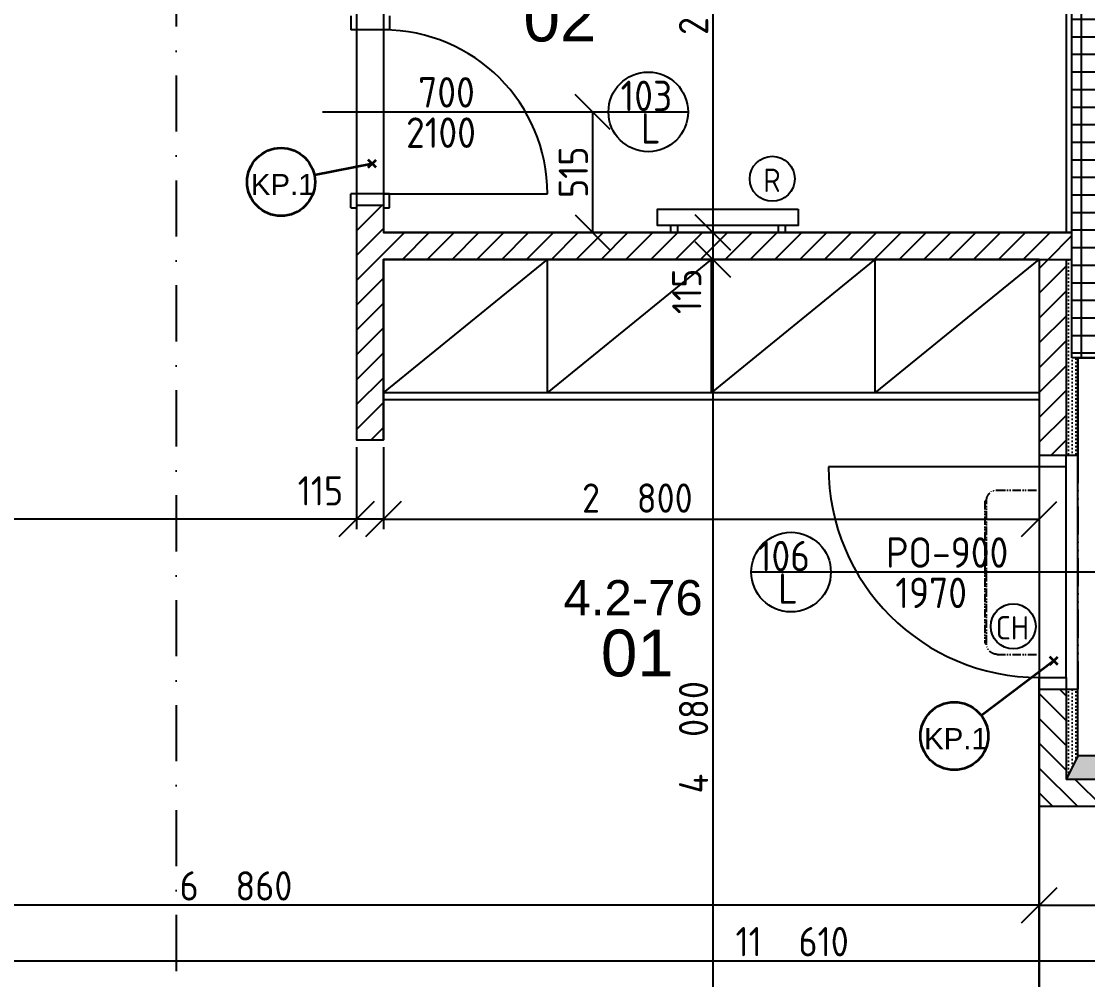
# Model space of a CAD drawing. Extents: x 4511820 to 5180432, y -1526536 to -944957.
# Drawn here: x 4984774 to 4989328, y -1074423 to -1070331 of the extents above; entities that cross this region are included whole.
import ezdxf

# ---------------------------------------------------------------- set-up
doc = ezdxf.new("R2010")
doc.units = 0
doc.header["$MEASUREMENT"] = 0
doc.linetypes.add('ACAD_ISO12W100', pattern=[22, 12, -3, 0.5, -3, 0.5, -3])
doc.linetypes.add('BODKOCIARKOVANA_3', pattern=[5.6, 3, -1.3, 0, -1.3])
doc.layers.get('0').update_dxf_attribs({"linetype": 'CONTINUOUS'})
doc.layers.get('Defpoints').update_dxf_attribs({"color": 61, "linetype": 'CONTINUOUS'})
for name, color, linetype in [('DVERE', 45, 'CONTINUOUS'), ('KÓTY', 4, 'CONTINUOUS'), ('MÚRY', 1, 'CONTINUOUS'), ('osi', 253, 'CONTINUOUS'), ('Plochy', 41, 'CONTINUOUS'), ('POPIS', 7, 'CONTINUOUS'), ('TENKÁ', 7, 'CONTINUOUS'), ('Z-Kúrenie', 101, 'CONTINUOUS'), ('ZARIADENIE', 47, 'CONTINUOUS'), ('ZZ-chladenie', 133, 'CONTINUOUS'), ('ŠRAFY', 82, 'CONTINUOUS')]:
    doc.layers.add(name, color=color, linetype=linetype)
doc.layers.add('preklady', color=74, linetype='CONTINUOUS', lineweight=35)
doc.styles.add('ARIAL', font='arial.ttf')
doc.styles.add('STYLE1', font='isocp.shx')
doc.dimstyles.new('STANDARD-50', dxfattribs={"dimtxt": 125, "dimasz": 150, "dimexe": 10, "dimexo": 200, "dimgap": 20, "dimtad": 1, "dimdsep": 46, "dimlunit": 6, "dimtxsty": 'STYLE1', "dimblk1": 'OBLIQUE', "dimblk2": 'OBLIQUE', "dimsah": 1, "dimcen": 2.5, "dimse1": 1, "dimse2": 1, "dimadec": 0, "dimazin": 0, "dimtfac": 1, "dimtmove": 1, "dimatfit": 3, "dimldrblk": 'OBLIQUE', "dimfxl": 1, "dimtolj": 1, "dimtzin": 0, "dimarcsym": 0})
pattern_1 = [(45, (515270.5, 400718.02), (-53.0330086, 53.0330086), [])]
pattern_2 = [(90, (-71441.844, -23850), (-15.625, 7.8125), [0, -15.625])]

# ---------------------------------------------------------------- blocks, each defined once
blk = doc.blocks.new('_OBLIQUE')
at = {"color": 0, "linetype": 'ByBlock'}
blk.add_line((-0.5, -0.5), (0.5, 0.5), dxfattribs=at)
blk = doc.blocks.new('*D20837')
at = {"layer": 'Defpoints', "color": 0}
for p in [(4986206, -1069633.2), (4983607.5, -1072118.2), (4986206, -1072118.2)]:
    blk.add_point(p, dxfattribs=at)
at = {"layer": 'KÓTY', "color": 0, "lineweight": -2}
blk.add_line((4983607.5, -1069633.2), (4983607.5, -1072118.2), dxfattribs=at)
at = {"layer": 'KÓTY', "color": 0, "linetype": 'ByBlock', "lineweight": -2, "xscale": 150, "yscale": 150, "zscale": 150}
for p, rotation in [((4983607.5, -1069633.2), 90), ((4983607.5, -1072118.2), 270)]:
    blk.add_blockref('_OBLIQUE', p, dxfattribs=dict(at, rotation=rotation))
at = {"layer": 'KÓTY', "color": 0, "insert": (4983525, -1070875.7), "char_height": 125, "attachment_point": 5, "rotation": 90, "style": 'STYLE1'}
blk.add_mtext('\\A1;2ﾠ485', dxfattribs=at)
blk = doc.blocks.new('*D20838')
at = {"layer": 'Defpoints', "color": 0}
for p in [(4986206, -1072118.2), (4983607.5, -1075428.2), (4986206, -1075428.2)]:
    blk.add_point(p, dxfattribs=at)
at = {"layer": 'KÓTY', "color": 0, "lineweight": -2}
blk.add_line((4983607.5, -1072118.2), (4983607.5, -1075428.2), dxfattribs=at)
at = {"layer": 'KÓTY', "color": 0, "linetype": 'ByBlock', "lineweight": -2, "xscale": 150, "yscale": 150, "zscale": 150}
for p, rotation in [((4983607.5, -1072118.2), 90), ((4983607.5, -1075428.2), 270)]:
    blk.add_blockref('_OBLIQUE', p, dxfattribs=dict(at, rotation=rotation))
at = {"layer": 'KÓTY', "color": 0, "insert": (4983525, -1073773.2), "char_height": 125, "attachment_point": 5, "rotation": 90, "style": 'STYLE1'}
blk.add_mtext('\\A1;3ﾠ310', dxfattribs=at)
blk = doc.blocks.new('*D20865')
at = {"layer": 'Defpoints', "color": 0}
for p in [(4987856, -1069118.2), (4987727.5, -1071233.2), (4987791, -1071233.2)]:
    blk.add_point(p, dxfattribs=at)
at = {"layer": 'KÓTY', "color": 0, "lineweight": -2}
blk.add_line((4987727.5, -1069118.2), (4987727.5, -1071233.2), dxfattribs=at)
at = {"layer": 'KÓTY', "color": 0, "linetype": 'ByBlock', "lineweight": -2, "xscale": 150, "yscale": 150, "zscale": 150}
for p, rotation in [((4987727.5, -1069118.2), 90), ((4987727.5, -1071233.2), 270)]:
    blk.add_blockref('_OBLIQUE', p, dxfattribs=dict(at, rotation=rotation))
at = {"layer": 'KÓTY', "color": 0, "insert": (4987645, -1070175.7), "char_height": 125, "attachment_point": 5, "rotation": 90, "style": 'STYLE1'}
blk.add_mtext('\\A1;2ﾠ115', dxfattribs=at)
blk = doc.blocks.new('*D20866')
at = {"layer": 'Defpoints', "color": 0}
for p in [(4987791, -1071233.2), (4987727.5, -1071348.2), (4987791, -1071348.2)]:
    blk.add_point(p, dxfattribs=at)
at = {"layer": 'KÓTY', "color": 0, "lineweight": -2}
blk.add_line((4987727.5, -1071233.2), (4987727.5, -1071348.2), dxfattribs=at)
at = {"layer": 'KÓTY', "color": 0, "linetype": 'ByBlock', "lineweight": -2, "xscale": 150, "yscale": 150, "zscale": 150}
for p, rotation in [((4987727.5, -1071233.2), 90), ((4987727.5, -1071348.2), 270)]:
    blk.add_blockref('_OBLIQUE', p, dxfattribs=dict(at, rotation=rotation))
at = {"layer": 'KÓTY', "color": 0, "insert": (4987616, -1071484.5), "char_height": 125, "attachment_point": 5, "rotation": 90, "style": 'STYLE1'}
blk.add_mtext('\\A1;115', dxfattribs=at)
blk = doc.blocks.new('*D20867')
at = {"layer": 'Defpoints', "color": 0}
for p in [(4987791, -1071348.2), (4987727.5, -1075428.2), (4987791, -1075428.2)]:
    blk.add_point(p, dxfattribs=at)
at = {"layer": 'KÓTY', "color": 0, "lineweight": -2}
blk.add_line((4987727.5, -1071348.2), (4987727.5, -1075428.2), dxfattribs=at)
at = {"layer": 'KÓTY', "color": 0, "linetype": 'ByBlock', "lineweight": -2, "xscale": 150, "yscale": 150, "zscale": 150}
for p, rotation in [((4987727.5, -1071348.2), 90), ((4987727.5, -1075428.2), 270)]:
    blk.add_blockref('_OBLIQUE', p, dxfattribs=dict(at, rotation=rotation))
at = {"layer": 'KÓTY', "color": 0, "insert": (4987645, -1073388.2), "char_height": 125, "attachment_point": 5, "rotation": 90, "style": 'STYLE1'}
blk.add_mtext('\\A1;4ﾠ080', dxfattribs=at)
blk = doc.blocks.new('*D20879')
at = {"layer": 'Defpoints', "color": 0}
for p in [(4993871, -1074343.5), (4982261, -1075530.2), (4993871, -1075530.2)]:
    blk.add_point(p, dxfattribs=at)
at = {"layer": 'KÓTY', "color": 0, "lineweight": -2}
blk.add_line((4982261, -1074343.5), (4993871, -1074343.5), dxfattribs=at)
at = {"layer": 'KÓTY', "color": 0, "linetype": 'ByBlock', "lineweight": -2, "xscale": 150, "yscale": 150, "zscale": 150, "rotation": 180}
blk.add_blockref('_OBLIQUE', (4982261, -1074343.5), dxfattribs=at)
at = {"layer": 'KÓTY', "color": 0, "linetype": 'ByBlock', "lineweight": -2, "xscale": 150, "yscale": 150, "zscale": 150}
blk.add_blockref('_OBLIQUE', (4993871, -1074343.5), dxfattribs=at)
at = {"layer": 'KÓTY', "color": 0, "insert": (4988066, -1074261), "char_height": 125, "attachment_point": 5, "style": 'STYLE1'}
blk.add_mtext('\\A1;11ﾠ610', dxfattribs=at)
blk = doc.blocks.new('*D20888')
at = {"layer": 'Defpoints', "color": 0}
for p in [(4989121, -1073683.2), (4993256, -1073683.2), (4993256, -1074105.5)]:
    blk.add_point(p, dxfattribs=at)
at = {"layer": 'KÓTY', "color": 0, "lineweight": -2}
blk.add_line((4989121, -1074105.5), (4993256, -1074105.5), dxfattribs=at)
at = {"layer": 'KÓTY', "color": 0, "linetype": 'ByBlock', "lineweight": -2, "xscale": 150, "yscale": 150, "zscale": 150, "rotation": 180}
blk.add_blockref('_OBLIQUE', (4989121, -1074105.5), dxfattribs=at)
at = {"layer": 'KÓTY', "color": 0, "linetype": 'ByBlock', "lineweight": -2, "xscale": 150, "yscale": 150, "zscale": 150}
blk.add_blockref('_OBLIQUE', (4993256, -1074105.5), dxfattribs=at)
at = {"layer": 'KÓTY', "color": 0, "insert": (4991188.5, -1074023), "char_height": 125, "attachment_point": 5, "style": 'STYLE1'}
blk.add_mtext('\\A1;4ﾠ135', dxfattribs=at)
blk = doc.blocks.new('*D20889')
at = {"layer": 'Defpoints', "color": 0}
for p in [(4982261, -1073683.2), (4989121, -1073683.2), (4982261, -1074105.5)]:
    blk.add_point(p, dxfattribs=at)
at = {"layer": 'KÓTY', "color": 0, "lineweight": -2}
blk.add_line((4989121, -1074105.5), (4982261, -1074105.5), dxfattribs=at)
at = {"layer": 'KÓTY', "color": 0, "linetype": 'ByBlock', "lineweight": -2, "xscale": 150, "yscale": 150, "zscale": 150, "rotation": 180}
blk.add_blockref('_OBLIQUE', (4982261, -1074105.5), dxfattribs=at)
at = {"layer": 'KÓTY', "color": 0, "linetype": 'ByBlock', "lineweight": -2, "xscale": 150, "yscale": 150, "zscale": 150}
blk.add_blockref('_OBLIQUE', (4989121, -1074105.5), dxfattribs=at)
at = {"layer": 'KÓTY', "color": 0, "insert": (4985691, -1074023), "char_height": 125, "attachment_point": 5, "style": 'STYLE1'}
blk.add_mtext('\\A1;6ﾠ860', dxfattribs=at)
blk = doc.blocks.new('*D20897')
at = {"layer": 'Defpoints', "color": 0}
for p in [(4986321, -1072118.2), (4989121, -1072118.2), (4989121, -1072456.5)]:
    blk.add_point(p, dxfattribs=at)
at = {"layer": 'KÓTY', "color": 0, "lineweight": -2}
blk.add_line((4986321, -1072456.5), (4989121, -1072456.5), dxfattribs=at)
at = {"layer": 'KÓTY', "color": 0, "linetype": 'ByBlock', "lineweight": -2, "xscale": 150, "yscale": 150, "zscale": 150, "rotation": 180}
blk.add_blockref('_OBLIQUE', (4986321, -1072456.5), dxfattribs=at)
at = {"layer": 'KÓTY', "color": 0, "linetype": 'ByBlock', "lineweight": -2, "xscale": 150, "yscale": 150, "zscale": 150}
blk.add_blockref('_OBLIQUE', (4989121, -1072456.5), dxfattribs=at)
at = {"layer": 'KÓTY', "color": 0, "insert": (4987405, -1072367), "char_height": 125, "attachment_point": 5, "style": 'STYLE1'}
blk.add_mtext('\\A1;2ﾠ800', dxfattribs=at)
blk = doc.blocks.new('*D20898')
at = {"layer": 'Defpoints', "color": 0}
for p in [(4986206, -1072118.2), (4986321, -1072118.2), (4986206, -1072456.5)]:
    blk.add_point(p, dxfattribs=at)
at = {"layer": 'KÓTY', "color": 0, "lineweight": -2}
blk.add_line((4986321, -1072456.5), (4986206, -1072456.5), dxfattribs=at)
at = {"layer": 'KÓTY', "color": 0, "linetype": 'ByBlock', "lineweight": -2, "xscale": 150, "yscale": 150, "zscale": 150, "rotation": 180}
blk.add_blockref('_OBLIQUE', (4986206, -1072456.5), dxfattribs=at)
at = {"layer": 'KÓTY', "color": 0, "linetype": 'ByBlock', "lineweight": -2, "xscale": 150, "yscale": 150, "zscale": 150}
blk.add_blockref('_OBLIQUE', (4986321, -1072456.5), dxfattribs=at)
at = {"layer": 'KÓTY', "color": 0, "insert": (4986051.5, -1072336), "char_height": 125, "attachment_point": 5, "style": 'STYLE1'}
blk.add_mtext('\\A1;115', dxfattribs=at)
blk = doc.blocks.new('*D20899')
at = {"layer": 'Defpoints', "color": 0}
for p in [(4982261, -1072118.2), (4986206, -1072118.2), (4982261, -1072456.5)]:
    blk.add_point(p, dxfattribs=at)
at = {"layer": 'KÓTY', "color": 0, "lineweight": -2}
blk.add_line((4986206, -1072456.5), (4982261, -1072456.5), dxfattribs=at)
at = {"layer": 'KÓTY', "color": 0, "linetype": 'ByBlock', "lineweight": -2, "xscale": 150, "yscale": 150, "zscale": 150, "rotation": 180}
blk.add_blockref('_OBLIQUE', (4982261, -1072456.5), dxfattribs=at)
at = {"layer": 'KÓTY', "color": 0, "linetype": 'ByBlock', "lineweight": -2, "xscale": 150, "yscale": 150, "zscale": 150}
blk.add_blockref('_OBLIQUE', (4986206, -1072456.5), dxfattribs=at)
at = {"layer": 'KÓTY', "color": 0, "insert": (4984233.5, -1072374), "char_height": 125, "attachment_point": 5, "style": 'STYLE1'}
blk.add_mtext('\\A1;3ﾠ945', dxfattribs=at)
blk = doc.blocks.new('*D21046')
at = {"layer": 'Defpoints', "color": 0}
for p in [(4986927.2, -1070718.2), (4986927.2, -1071233.2), (4987214, -1071233.2)]:
    blk.add_point(p, dxfattribs=at)
at = {"layer": 'KÓTY', "color": 0, "lineweight": -2}
blk.add_line((4987214, -1070718.2), (4987214, -1071233.2), dxfattribs=at)
at = {"layer": 'KÓTY', "color": 0, "linetype": 'ByBlock', "lineweight": -2, "xscale": 150, "yscale": 150, "zscale": 150}
for p, rotation in [((4987214, -1070718.2), 90), ((4987214, -1071233.2), 270)]:
    blk.add_blockref('_OBLIQUE', p, dxfattribs=dict(at, rotation=rotation))
at = {"layer": 'KÓTY', "color": 0, "insert": (4987131.5, -1070975.7), "char_height": 125, "attachment_point": 5, "rotation": 90, "style": 'STYLE1'}
blk.add_mtext('\\A1;515', dxfattribs=at)
blk = doc.blocks.new('chlad2')
at = {"layer": 'ZZ-chladenie', "linetype": 'ACAD_ISO12W100', "ltscale": 3}
for p, q in [((5102412.5, -1105747.3), (5102592.5, -1105747.3)), ((5102412.5, -1106448.4), (5102592.5, -1106448.4))]:
    blk.add_line(p, q, dxfattribs=at)
blk.add_lwpolyline([(5102367.5, -1106402), (5102360.8, -1106402), (5102360.8, -1105794.8), (5102367.5, -1105794.8)], close=True, dxfattribs=at)
for centre, start, end in [((5102412.5, -1105792.3), 90, 180), ((5102412.5, -1106403.4), 180, 270)]:
    blk.add_arc(centre, 45, start, end, dxfattribs=at)

msp = doc.modelspace()

# ---------------------------------------------------------------- hatches: boundary and pattern name
at = {"layer": 'ŠRAFY', "ltscale": 0.25}
h = msp.add_hatch(dxfattribs=at)
h.set_pattern_fill('ANSI37', color=256, scale=600, angle=45)
h.set_pattern_definition([(90, (-3307273.674, 668852.734), (-75, 1e-14), []), (180, (-3307273.674, 668852.734), (-1e-14, -75), [])])
h.paths.add_polyline_path([(4989261, -1069233.172), (4989261, -1071233.172), (4989261, -1071348.172), (4989261, -1071768.172), (4989286, -1071768.172), (4989561, -1071768.172), (4989561, -1071468.172), (4989561, -1066468.172), (4989561, -1066168.172), (4989261, -1066168.172), (4989261, -1066218.172), (4989261, -1066333.172), (4989261, -1066738.172), (4989261, -1066853.172), (4989261, -1068703.172), (4989261, -1068818.172), (4989261, -1069118.172)])
h.paths.add_polyline_path([(4989267.201, -1070002), (4989554.799, -1070002), (4989554.799, -1070252), (4989267.201, -1070252)], flags=24)
h.paths.add_polyline_path([(4989267.201, -1067501.48), (4989554.799, -1067501.48), (4989554.799, -1067751.48), (4989267.201, -1067751.48)], flags=24)
h = msp.add_hatch(dxfattribs=at)
h.set_pattern_fill('ANSI31', color=256, scale=600, style=0)
h.set_pattern_definition(pattern_1)
h.paths.add_polyline_path([(4989261, -1071233.172), (4989236, -1071233.172), (4988326, -1071233.172), (4986321, -1071233.172), (4986321, -1071128.172), (4986321, -1071118.172), (4986206, -1071118.172), (4986206, -1071128.172), (4986206, -1072118.172), (4986321, -1072118.172), (4986321, -1071948.172), (4986321, -1071348.172), (4989121, -1071348.172), (4989236, -1071348.172), (4989261, -1071348.172)])
h = msp.add_hatch(dxfattribs=at)
h.set_pattern_fill('ANSI31', color=256, scale=600, style=0)
h.set_pattern_definition(pattern_1)
h.paths.add_polyline_path([(4989236, -1072183.172), (4989236, -1071348.172), (4989121, -1071348.172), (4989121, -1072183.172)])
at = {"layer": 'ŠRAFY'}
h = msp.add_hatch(dxfattribs=at)
h.set_pattern_fill('DOTS', color=256, scale=250, angle=90)
h.set_pattern_definition(pattern_2)
h.paths.add_polyline_path([(4989261, -1071768.172), (4989261, -1071348.172), (4989236, -1071348.172), (4989236, -1072183.172), (4989286, -1072183.172), (4989286, -1071768.172)])
at = {"layer": 'ŠRAFY', "ltscale": 0.25}
h = msp.add_hatch(dxfattribs=at)
h.set_pattern_fill('ANSI31', color=256, scale=600, angle=90, style=0)
h.set_pattern_definition([(135, (-3027222.4, 552769.84), (-53.0330086, -53.0330086), [])])
h.paths.add_polyline_path([(4993371, -1073568.172), (4989236, -1073568.172), (4989236, -1073183.172), (4989121, -1073183.172), (4989121, -1073683.172), (4993256, -1073683.172), (4993256, -1073898.172), (4993871, -1073898.172), (4993871, -1073783.172), (4993371, -1073783.172)])
h.paths.add_polyline_path([(4992495.5, -1073871.172), (4992495.5, -1073608.672), (4992745.5, -1073608.672), (4992745.5, -1073871.172)], flags=24)
h.paths.add_polyline_path([(4992179, -1073725.799), (4992179, -1073463.201), (4992429, -1073463.201), (4992429, -1073725.799)], flags=24)
at = {"layer": 'ŠRAFY'}
h = msp.add_hatch(dxfattribs=at)
h.set_pattern_fill('DOTS', color=256, scale=250, angle=90)
h.set_pattern_definition(pattern_2)
h.paths.add_polyline_path([(4989236, -1073568.172), (4989286, -1073468.172), (4989286, -1073183.172), (4989236, -1073183.172)])
h = msp.add_hatch(dxfattribs=at)
h.set_pattern_fill('DOTS', color=256, scale=250)
h.paths.add_polyline_path([(4993371, -1073468.172), (4991321, -1073468.172), (4989286, -1073468.172), (4989236, -1073568.172), (4993371, -1073568.172)])
h.paths.add_polyline_path([(4992179, -1073725.799), (4992179, -1073463.201), (4992429, -1073463.201), (4992429, -1073725.799)], flags=9)

# ---------------------------------------------------------------- linework, layer by layer
at = {"layer": 'DVERE', "ltscale": 0.25}
for p, q in [((4986181, -1070308.172), (4986181, -1070368.172)), ((4986346, -1070308.172), (4986346, -1070368.172)), ((4986346, -1070368.172), (4986181, -1070368.172)), ((4986206, -1070368.172), (4986206, -1071068.172)), ((4986321, -1070368.172), (4986321, -1071068.172)), ((4986060.5, -1070718.172), (4987281.656, -1070718.172)), ((4987281.656, -1070718.172), (4987621.656, -1070718.172)), ((4986346, -1071068.172), (4986181, -1071068.172)), ((4986181, -1071128.172), (4986181, -1071068.172)), ((4986321, -1071068.172), (4987021, -1071068.172)), ((4986346, -1071128.172), (4986346, -1071068.172)), ((4986181, -1071128.172), (4986206, -1071128.172)), ((4986321, -1071128.172), (4986346, -1071128.172)), ((4988231.172, -1072683.172), (4987891.172, -1072683.172)), ((4989633.828, -1072683.172), (4988231.172, -1072683.172))]:
    msp.add_line(p, q, dxfattribs=at)
at = {"layer": 'DVERE'}
for p, q in [((4989121, -1072233.172), (4988221, -1072233.172)), ((4989121, -1072233.172), (4989121, -1073133.172)), ((4989236, -1073133.172), (4989236, -1072233.172))]:
    msp.add_line(p, q, dxfattribs=at)
at = {"layer": 'DVERE', "ltscale": 0.25}
for centre in [(4987451.656, -1070718.172), (4988061.172, -1072683.172)]:
    msp.add_circle(centre, 170, dxfattribs=at)
msp.add_arc((4986321, -1071068.172), 700, 0, 90, dxfattribs=at)
at = {"layer": 'DVERE'}
msp.add_arc((4989121, -1072233.172), 900, 180, 270, dxfattribs=at)
at = {"layer": 'KÓTY', "ltscale": 0.25}
for p, q in [((4986206, -1072150.097), (4986206, -1072500.097)), ((4986321, -1072150.097), (4986321, -1072500.097)), ((4989121, -1073911.097), (4989121, -1074170))]:
    msp.add_line(p, q, dxfattribs=at)
at = {"layer": 'KÓTY'}
msp.add_line((4989286, -1073468.172), (4989236, -1073568.172), dxfattribs=at)
at = {"layer": 'MÚRY', "ltscale": 0.25}
for p, q in [((4989261, -1071233.172), (4989261, -1069118.172)), ((4986321, -1071118.172), (4986206, -1071118.172)), ((4986321, -1071118.172), (4986321, -1071233.172)), ((4986321, -1071348.172), (4986321, -1072118.172))]:
    msp.add_line(p, q, dxfattribs=at)
at = {"layer": 'MÚRY'}
for p, q in [((4986206, -1071118.172), (4986206, -1072118.172)), ((4986321, -1071233.172), (4988326, -1071233.172)), ((4989261, -1071233.172), (4986321, -1071233.172)), ((4986321, -1071348.172), (4986321, -1071948.172)), ((4989121, -1071348.172), (4986321, -1071348.172)), ((4989121, -1071348.172), (4989121, -1072233.172)), ((4989561, -1071768.172), (4989286, -1071768.172)), ((4989286, -1071768.172), (4989286, -1072183.172)), ((4986206, -1072118.172), (4986321, -1072118.172)), ((4989236, -1072183.172), (4989286, -1072183.172)), ((4989236, -1072233.172), (4989236, -1072183.172)), ((4989236, -1072233.172), (4989121, -1072233.172)), ((4989121, -1073133.172), (4989236, -1073133.172)), ((4989121, -1073683.172), (4989121, -1073133.172)), ((4989236, -1073133.172), (4989236, -1073183.172)), ((4989236, -1073183.172), (4989286, -1073183.172)), ((4989286, -1073468.172), (4989286, -1073183.172)), ((4991321, -1073468.172), (4989286, -1073468.172)), ((4989121, -1073683.172), (4993256, -1073683.172))]:
    msp.add_line(p, q, dxfattribs=at)
at = {"layer": 'osi', "linetype": 'BODKOCIARKOVANA_3', "ltscale": 80}
msp.add_line((4985436, -1047260.98), (4985436, -1084778.172), dxfattribs=at)
at = {"layer": 'Plochy'}
for points in [[(4989561, -1066168.172), (4988912.5, -1066168.172), (4988871, -1066168.172), (4988871, -1064468.172), (4993871, -1064468.172), (4993871, -1066168.172), (4991321, -1066168.172), (4991321, -1066468.172), (4991456, -1066468.172), (4991456, -1069718.172), (4991571, -1069718.172), (4991571, -1069528.172), (4993871, -1069528.172), (4993871, -1071168.172), (4992871, -1071168.172), (4992871, -1071468.172), (4991321, -1071468.172), (4991321, -1073468.172), (4989286, -1073468.172), (4989286, -1071768.172), (4989561, -1071768.172)], [(4982261, -1075428.172), (4982261, -1069118.172), (4985096, -1069118.172), (4985096, -1069633.172), (4986206, -1069633.172), (4986206, -1072118.172), (4986321, -1072118.172), (4986321, -1071348.172), (4989121, -1071348.172), (4989121, -1075728.172), (4987121, -1075728.172), (4987121, -1075428.172)], [(4989261, -1069233.172), (4986321, -1069233.172), (4986321, -1071233.172), (4989261, -1071233.172)], [(4989841, -1075428.172), (4989841, -1074913.172), (4989121, -1074913.172), (4989121, -1073683.172), (4993256, -1073683.172), (4993256, -1073898.172), (4994171, -1073898.172), (4994171, -1073233.172), (4997286, -1073233.172), (4997286, -1075428.172)]]:
    msp.add_lwpolyline(points, close=True, dxfattribs=at)
at = {"layer": 'preklady'}
for p, q in [((4986272.5, -1070939.5), (4986025.705, -1070988.669)), ((4986255.882, -1070956.116), (4986289.116, -1070922.882)), ((4986289.117, -1070956.117), (4986255.883, -1070922.883)), ((4989183.383, -1073061.883), (4988874.178, -1073295.573)), ((4989166.765, -1073078.499), (4989199.999, -1073045.265)), ((4989200, -1073078.5), (4989166.766, -1073045.266))]:
    msp.add_line(p, q, dxfattribs=at)
at = {"layer": 'preklady', "ltscale": 0.25}
for centre in [(4985883.5, -1071017), (4988758.5, -1073383)]:
    msp.add_circle(centre, 145, dxfattribs=at)
at = {"layer": 'TENKÁ', "ltscale": 0.25}
for p, q in [((4989236, -1069258.172), (4989236, -1071233.172)), ((4989261, -1071768.172), (4989261, -1071233.172)), ((4989121, -1071348.172), (4989261, -1071348.172)), ((4989236, -1071348.172), (4989236, -1072183.172)), ((4989286, -1071768.172), (4989261, -1071768.172)), ((4989236, -1073183.172), (4989236, -1073568.172)), ((4993371, -1073568.172), (4989236, -1073568.172))]:
    msp.add_line(p, q, dxfattribs=at)
at = {"layer": 'TENKÁ'}
for p, q in [((4989121, -1072183.172), (4989236, -1072183.172)), ((4989121, -1073183.172), (4989236, -1073183.172))]:
    msp.add_line(p, q, dxfattribs=at)
at = {"layer": 'TENKÁ', "linetype": 'ACAD_ISO12W100', "ltscale": 10}
msp.add_line((4989286, -1072183.172), (4989286, -1073183.172), dxfattribs=at)
at = {"layer": 'Z-Kúrenie', "linetype": 'Continuous'}
for p, q in [((4987546, -1071203.172), (4987546, -1071233.172)), ((4987576, -1071203.172), (4987576, -1071233.172)), ((4988006, -1071203.172), (4988006, -1071233.172)), ((4988036, -1071203.172), (4988036, -1071233.172))]:
    msp.add_line(p, q, dxfattribs=at)
msp.add_lwpolyline([(4988091, -1071133.172), (4988091, -1071203.172), (4987491, -1071203.172), (4987491, -1071133.172)], close=True, dxfattribs=at)
msp.add_circle((4987981.194, -1071003.718), 96, dxfattribs=at)
at = {"layer": 'ZARIADENIE'}
for p, q in [((4986321, -1071918.172), (4987021, -1071348.172)), ((4987021, -1071918.172), (4987021, -1071348.172)), ((4987021, -1071918.172), (4987721, -1071348.172)), ((4987721, -1071918.172), (4987721, -1071348.172)), ((4987721, -1071918.172), (4988421, -1071348.172)), ((4988421, -1071918.172), (4988421, -1071348.172)), ((4988421, -1071918.172), (4989121, -1071348.172)), ((4989121, -1071918.172), (4986321, -1071918.172)), ((4989121, -1071948.172), (4986321, -1071948.172))]:
    msp.add_line(p, q, dxfattribs=at)
at = {"layer": 'ZZ-chladenie'}
msp.add_circle((4989009.992, -1072914.646), 96, dxfattribs=at)

# ---------------------------------------------------------------- block references
at = {"layer": 'ZZ-chladenie', "xscale": -1, "rotation": 180}
msp.add_blockref('chlad2', (-113471.5, -2178781.578), dxfattribs=at)

# ---------------------------------------------------------------- texts
at = {"layer": 'DVERE', "style": 'STYLE1'}
for s, p in [('103', (4987333.126, -1070714.672)), ('L', (4987420.126, -1070853.309)), ('106', (4987919.142, -1072679.672)), ('L', (4988006.142, -1072818.309))]:
    msp.add_text(s, height=130, dxfattribs=at).set_placement(p)
at = {"layer": 'POPIS', "lineweight": 40, "ltscale": 0.25, "style": 'ARIAL'}
for s, height, p in [('02', 200, (4986918.769, -1070417.251)), ('4.2-76', 150, (4987089.769, -1072867.251)), ('01', 200, (4987249.311, -1073128.251))]:
    msp.add_text(s, height=height, dxfattribs=at).set_placement(p)
at = {"layer": 'preklady', "linetype": 'Continuous', "lineweight": 20, "style": 'ARIAL'}
for p in [(4985754.236, -1071073.257), (4988629.236, -1073439.257)]:
    msp.add_text('KP.1', height=90, dxfattribs=at).set_placement(p)
at = {"layer": 'TENKÁ', "linetype": 'Continuous', "style": 'STYLE1'}
for s, p in [('700', (4986469.085, -1070699.588)), ('2100', (4986417.311, -1070871.696)), ('PO-900', (4988466.757, -1072664.588)), ('1970', (4988506.483, -1072836.696))]:
    msp.add_text(s, height=130, dxfattribs=at).set_placement(p)
at = {"layer": 'Z-Kúrenie', "linetype": 'Continuous', "style": 'STYLE1'}
msp.add_text('R', height=100, dxfattribs=at).set_placement((4987942.566, -1071059.917))
at = {"layer": 'ZZ-chladenie', "style": 'STYLE1'}
msp.add_text('CH', height=100, dxfattribs=at).set_placement((4988935.364, -1072970.845))

# ---------------------------------------------------------------- dimensions: what is measured, and where the dimension line sits
at = {"layer": 'KÓTY'}
for base, p1, p2, picture, middle in [((4987727.5, -1071233.172), (4987856, -1069118.172), (4987791, -1071233.172), '*D20865', (4987644.957, -1070175.672)), ((4983607.5, -1072118.172), (4986206, -1069633.172), (4986206, -1072118.172), '*D20837', (4983524.957, -1070875.672)), ((4987214, -1071233.172), (4986927.218, -1070718.172), (4986927.218, -1071233.172), '*D21046', (4987131.5, -1070975.672)), ((4987727.5, -1075428.172), (4987791, -1071348.172), (4987791, -1075428.172), '*D20867', (4987644.957, -1073388.172)), ((4983607.5, -1075428.172), (4986206, -1072118.172), (4986206, -1075428.172), '*D20838', (4983524.957, -1073773.172))]:
    dim = msp.add_linear_dim(base=base, p1=p1, p2=p2, angle=90, dimstyle='STANDARD-50', dxfattribs=at)
    dim.commit()
    dim.dimension.update_dxf_attribs({"geometry": picture, "text_midpoint": middle})
dim = msp.add_linear_dim(base=(4987727.5, -1071348.172), p1=(4987791, -1071233.172), p2=(4987791, -1071348.172), angle=90, dimstyle='STANDARD-50', dxfattribs=at)
dim.commit()
dim.dimension.update_dxf_attribs({"geometry": '*D20866', "text_midpoint": (4987698.5, -1071484.5), "dimtype": 160})
for base, p1, p2, picture, middle in [((4982261, -1072456.5), (4986206, -1072118.172), (4982261, -1072118.172), '*D20899', (4984233.5, -1072373.957)), ((4982261, -1074105.5), (4989121, -1073683.172), (4982261, -1073683.172), '*D20889', (4985691, -1074022.957)), ((4993256, -1074105.5), (4989121, -1073683.172), (4993256, -1073683.172), '*D20888', (4991188.5, -1074022.957)), ((4993871, -1074343.5), (4982261, -1075530.172), (4993871, -1075530.172), '*D20879', (4988066, -1074260.957))]:
    dim = msp.add_linear_dim(base=base, p1=p1, p2=p2, dimstyle='STANDARD-50', dxfattribs=at)
    dim.commit()
    dim.dimension.update_dxf_attribs({"geometry": picture, "text_midpoint": middle})
for base, p2, picture, middle in [((4986206, -1072456.5), (4986206, -1072118.172), '*D20898', (4986051.5, -1072418.5)), ((4989121, -1072456.5), (4989121, -1072118.172), '*D20897', (4987405, -1072449.5))]:
    dim = msp.add_linear_dim(base=base, p1=(4986321, -1072118.172), p2=p2, dimstyle='STANDARD-50', dxfattribs=at)
    dim.commit()
    dim.dimension.update_dxf_attribs({"geometry": picture, "text_midpoint": middle, "dimtype": 160})

doc.saveas('drawing.dxf')
